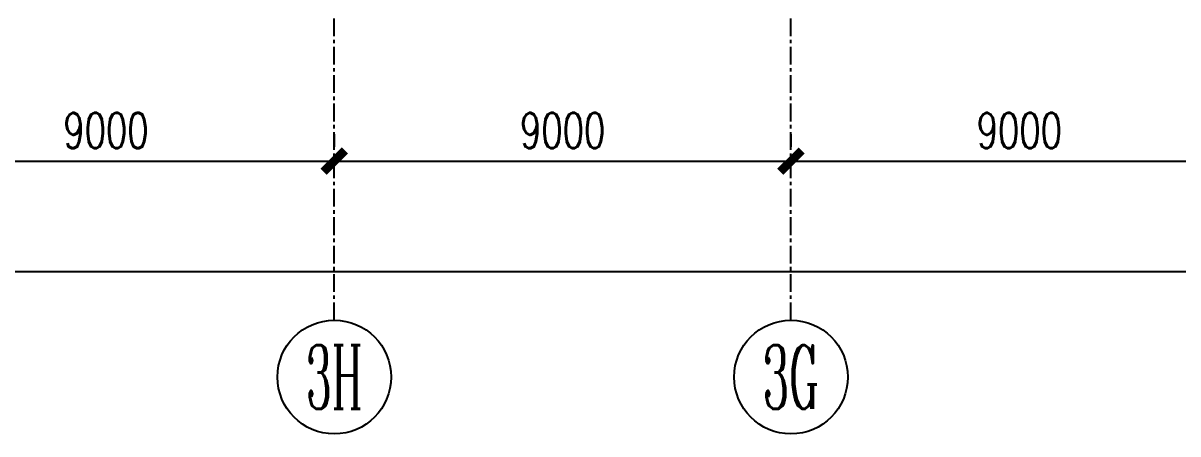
# Model space of a CAD drawing. Extents: x 782294 to 1727252, y -631030 to 17645.
# Drawn here: x 1113846 to 1136604, y -597738 to -589641 of the extents above; entities that cross this region are included whole.
import ezdxf
from ezdxf.enums import TextEntityAlignment as Align

# ---------------------------------------------------------------- set-up
doc = ezdxf.new("R2010")
doc.units = 0
doc.linetypes.add('CENTER', pattern=[2, 1.25, -0.25, 0.25, -0.25])
doc.layers.get('Defpoints').update_dxf_attribs({"color": 210})
for name, color, linetype in [('3符号', 3, 'Continuous'), ('A-AXIS-DP', 126, 'Continuous'), ('DIM', 173, 'Continuous'), ('DOTE', 1, 'CENTER')]:
    doc.layers.add(name, color=color, linetype=linetype)
doc.styles.add('_TCH_AXIS', font='COMPLEX', dxfattribs={"bigfont": 'GBCBIG'})
doc.styles.add('DHTEXT-1', font='romans.shx', dxfattribs={"width": 0.7, "bigfont": 'chinese.shx'})
doc.dimstyles.new('ZN280', dxfattribs={"dimscale": 280, "dimtxt": 2.5, "dimasz": 1.5, "dimexe": 1, "dimexo": 2, "dimgap": 0.9, "dimtad": 1, "dimdec": 0, "dimdsep": 46, "dimtxsty": 'DHTEXT-1', "dimblk": 'ARCHTICK', "dimcen": 2.5, "dimclrd": 173, "dimclre": 173, "dimclrt": 7, "dimazin": 2, "dimtfac": 1, "dimtdec": 0, "dimtix": 1, "dimtmove": 2, "dimatfit": 3, "dimfxl": 0, "dimarcsym": 0})

# ---------------------------------------------------------------- blocks, each defined once
blk = doc.blocks.new('卓越-轴号')
blk.add_circle((0, 0), 4)
at = {"color": 0, "style": '_TCH_AXIS', "width": 1.041667, "flags": 8}
blk.add_attdef('A', text='', height=4.48, dxfattribs=at).set_placement((-2, -2.24), (2, -2.24), align=Align.FIT)
blk = doc.blocks.new('_ArchTick')
at = {"color": 0, "linetype": 'ByBlock', "const_width": 0.4}
blk.add_lwpolyline([(-0.5, -0.5), (0.5, 0.5)], dxfattribs=at)
blk = doc.blocks.new('*D1504')
at = {"layer": 'Defpoints', "color": 0, "ltscale": 2800, "transparency": 16777216}
for p in [(112000, -5075), (121000, -5042), (121000, -5075)]:
    blk.add_point(p, dxfattribs=at)
at = {"layer": 'DIM', "color": 173, "linetype": 'ByBlock', "lineweight": -2, "ltscale": 2800, "transparency": 16777216}
for p, q in [((112000, -4515), (112000, -4762)), ((121000, -4515), (121000, -4762)), ((112000, -5042), (121000, -5042))]:
    blk.add_line(p, q, dxfattribs=at)
at = {"layer": 'DIM', "color": 173, "lineweight": -2, "ltscale": 2800, "transparency": 16777216, "xscale": 420, "yscale": 420, "zscale": 420, "rotation": 180}
blk.add_blockref('_ArchTick', (112000, -5042), dxfattribs=at)
at = {"layer": 'DIM', "color": 173, "lineweight": -2, "ltscale": 2800, "transparency": 16777216, "xscale": 420, "yscale": 420, "zscale": 420}
blk.add_blockref('_ArchTick', (121000, -5042), dxfattribs=at)
at = {"layer": 'DIM', "color": 7, "ltscale": 2800, "transparency": 16777216, "insert": (116500, -4440), "char_height": 700, "attachment_point": 5, "style": 'DHTEXT-1'}
blk.add_mtext('9000', dxfattribs=at)
blk = doc.blocks.new('*D1505')
at = {"layer": 'Defpoints', "color": 0, "ltscale": 2800, "transparency": 16777216}
for p in [(121000, -5075), (130000, -5042), (130000, -5075)]:
    blk.add_point(p, dxfattribs=at)
at = {"layer": 'DIM', "color": 173, "linetype": 'ByBlock', "lineweight": -2, "ltscale": 2800, "transparency": 16777216}
for p, q in [((121000, -4515), (121000, -4762)), ((130000, -4515), (130000, -4762)), ((121000, -5042), (130000, -5042))]:
    blk.add_line(p, q, dxfattribs=at)
at = {"layer": 'DIM', "color": 173, "lineweight": -2, "ltscale": 2800, "transparency": 16777216, "xscale": 420, "yscale": 420, "zscale": 420, "rotation": 180}
blk.add_blockref('_ArchTick', (121000, -5042), dxfattribs=at)
at = {"layer": 'DIM', "color": 173, "lineweight": -2, "ltscale": 2800, "transparency": 16777216, "xscale": 420, "yscale": 420, "zscale": 420}
blk.add_blockref('_ArchTick', (130000, -5042), dxfattribs=at)
at = {"layer": 'DIM', "color": 7, "ltscale": 2800, "transparency": 16777216, "insert": (125500, -4440), "char_height": 700, "attachment_point": 5, "style": 'DHTEXT-1'}
blk.add_mtext('9000', dxfattribs=at)
blk = doc.blocks.new('*D1506')
at = {"layer": 'Defpoints', "color": 0, "ltscale": 2800, "transparency": 16777216}
for p in [(130000, -5075), (139000, -5042), (139000, -5075)]:
    blk.add_point(p, dxfattribs=at)
at = {"layer": 'DIM', "color": 173, "linetype": 'ByBlock', "lineweight": -2, "ltscale": 2800, "transparency": 16777216}
for p, q in [((130000, -4515), (130000, -4762)), ((139000, -4515), (139000, -4762)), ((130000, -5042), (139000, -5042))]:
    blk.add_line(p, q, dxfattribs=at)
at = {"layer": 'DIM', "color": 173, "lineweight": -2, "ltscale": 2800, "transparency": 16777216, "xscale": 420, "yscale": 420, "zscale": 420, "rotation": 180}
blk.add_blockref('_ArchTick', (130000, -5042), dxfattribs=at)
at = {"layer": 'DIM', "color": 173, "lineweight": -2, "ltscale": 2800, "transparency": 16777216, "xscale": 420, "yscale": 420, "zscale": 420}
blk.add_blockref('_ArchTick', (139000, -5042), dxfattribs=at)
at = {"layer": 'DIM', "color": 7, "ltscale": 2800, "transparency": 16777216, "insert": (134500, -4440), "char_height": 700, "attachment_point": 5, "style": 'DHTEXT-1'}
blk.add_mtext('9000', dxfattribs=at)
blk = doc.blocks.new('*D1542')
at = {"layer": 'Defpoints', "color": 0, "ltscale": 2800, "transparency": 16777216}
for p in [(0, -6374), (184000, -6374), (0, -7223)]:
    blk.add_point(p, dxfattribs=at)
at = {"layer": 'DIM', "color": 173, "linetype": 'ByBlock', "lineweight": -2, "ltscale": 2800, "transparency": 16777216}
for p, q in [((0, -6934), (0, -7503)), ((184000, -6934), (184000, -7503)), ((184000, -7223), (0, -7223))]:
    blk.add_line(p, q, dxfattribs=at)
at = {"layer": 'DIM', "color": 173, "lineweight": -2, "ltscale": 2800, "transparency": 16777216, "xscale": 420, "yscale": 420, "zscale": 420, "rotation": 180}
blk.add_blockref('_ArchTick', (0, -7223), dxfattribs=at)
at = {"layer": 'DIM', "color": 173, "lineweight": -2, "ltscale": 2800, "transparency": 16777216, "xscale": 420, "yscale": 420, "zscale": 420}
blk.add_blockref('_ArchTick', (184000, -7223), dxfattribs=at)
at = {"layer": 'DIM', "color": 7, "ltscale": 2800, "transparency": 16777216, "insert": (92000, -6621), "char_height": 700, "attachment_point": 5, "style": 'DHTEXT-1'}
blk.add_mtext('184000', dxfattribs=at)
blk = doc.blocks.new('20250821100720')
at = {"layer": 'DOTE', "ltscale": 280}
for p, q in [((121000, -8180), (121000, 83777.4)), ((130000, -8180), (130000, 83777.4))]:
    blk.add_line(p, q, dxfattribs=at)
at = {"layer": '3符号', "color": 7}
ref = blk.add_blockref('卓越-轴号', (121000, -9300), dxfattribs=dict(at, xscale=280, yscale=280, zscale=280))
ref.add_attrib('A', '3H', dxfattribs={"layer": '0', "color": 0, "height": 1254.4, "style": '_TCH_AXIS', "width": 0.480769}).set_placement((120440, -9927.2), (121560, -9927.2), align=Align.FIT)
ref = blk.add_blockref('卓越-轴号', (130000, -9300), dxfattribs=dict(at, xscale=280, yscale=280, zscale=280))
ref.add_attrib('A', '3G', dxfattribs={"layer": '0', "color": 0, "height": 1254.4, "style": '_TCH_AXIS', "width": 0.506757}).set_placement((129440, -9927.2), (130560, -9927.2), align=Align.FIT)
at = {"layer": 'DIM', "ltscale": 2800}
for base, p1, p2, picture, middle in [((121000, -5042.5), (112000, -5075), (121000, -5075), '*D1504', (116500, -4440.5)), ((130000, -5042.5), (121000, -5075), (130000, -5075), '*D1505', (125500, -4440.5)), ((139000, -5042.5), (130000, -5075), (139000, -5075), '*D1506', (134500, -4440.5))]:
    dim = blk.add_linear_dim(base=base, p1=p1, p2=p2, angle=180, dimstyle='ZN280', dxfattribs=at)
    dim.commit()
    dim.dimension.update_dxf_attribs({"geometry": picture, "text_midpoint": middle})
dim = blk.add_aligned_dim(p1=(184000, -6373.5), p2=(0, -6373.5), distance=849.5, dimstyle='ZN280', dxfattribs=at)
dim.commit()
dim.dimension.update_dxf_attribs({"geometry": '*D1542', "text_midpoint": (92000, -6621)})

msp = doc.modelspace()

# ---------------------------------------------------------------- block references
at = {"layer": 'A-AXIS-DP', "ltscale": 2800}
msp.add_blockref('20250821100720', (998978.7, -587318.4), dxfattribs=at)

doc.saveas('drawing.dxf')
